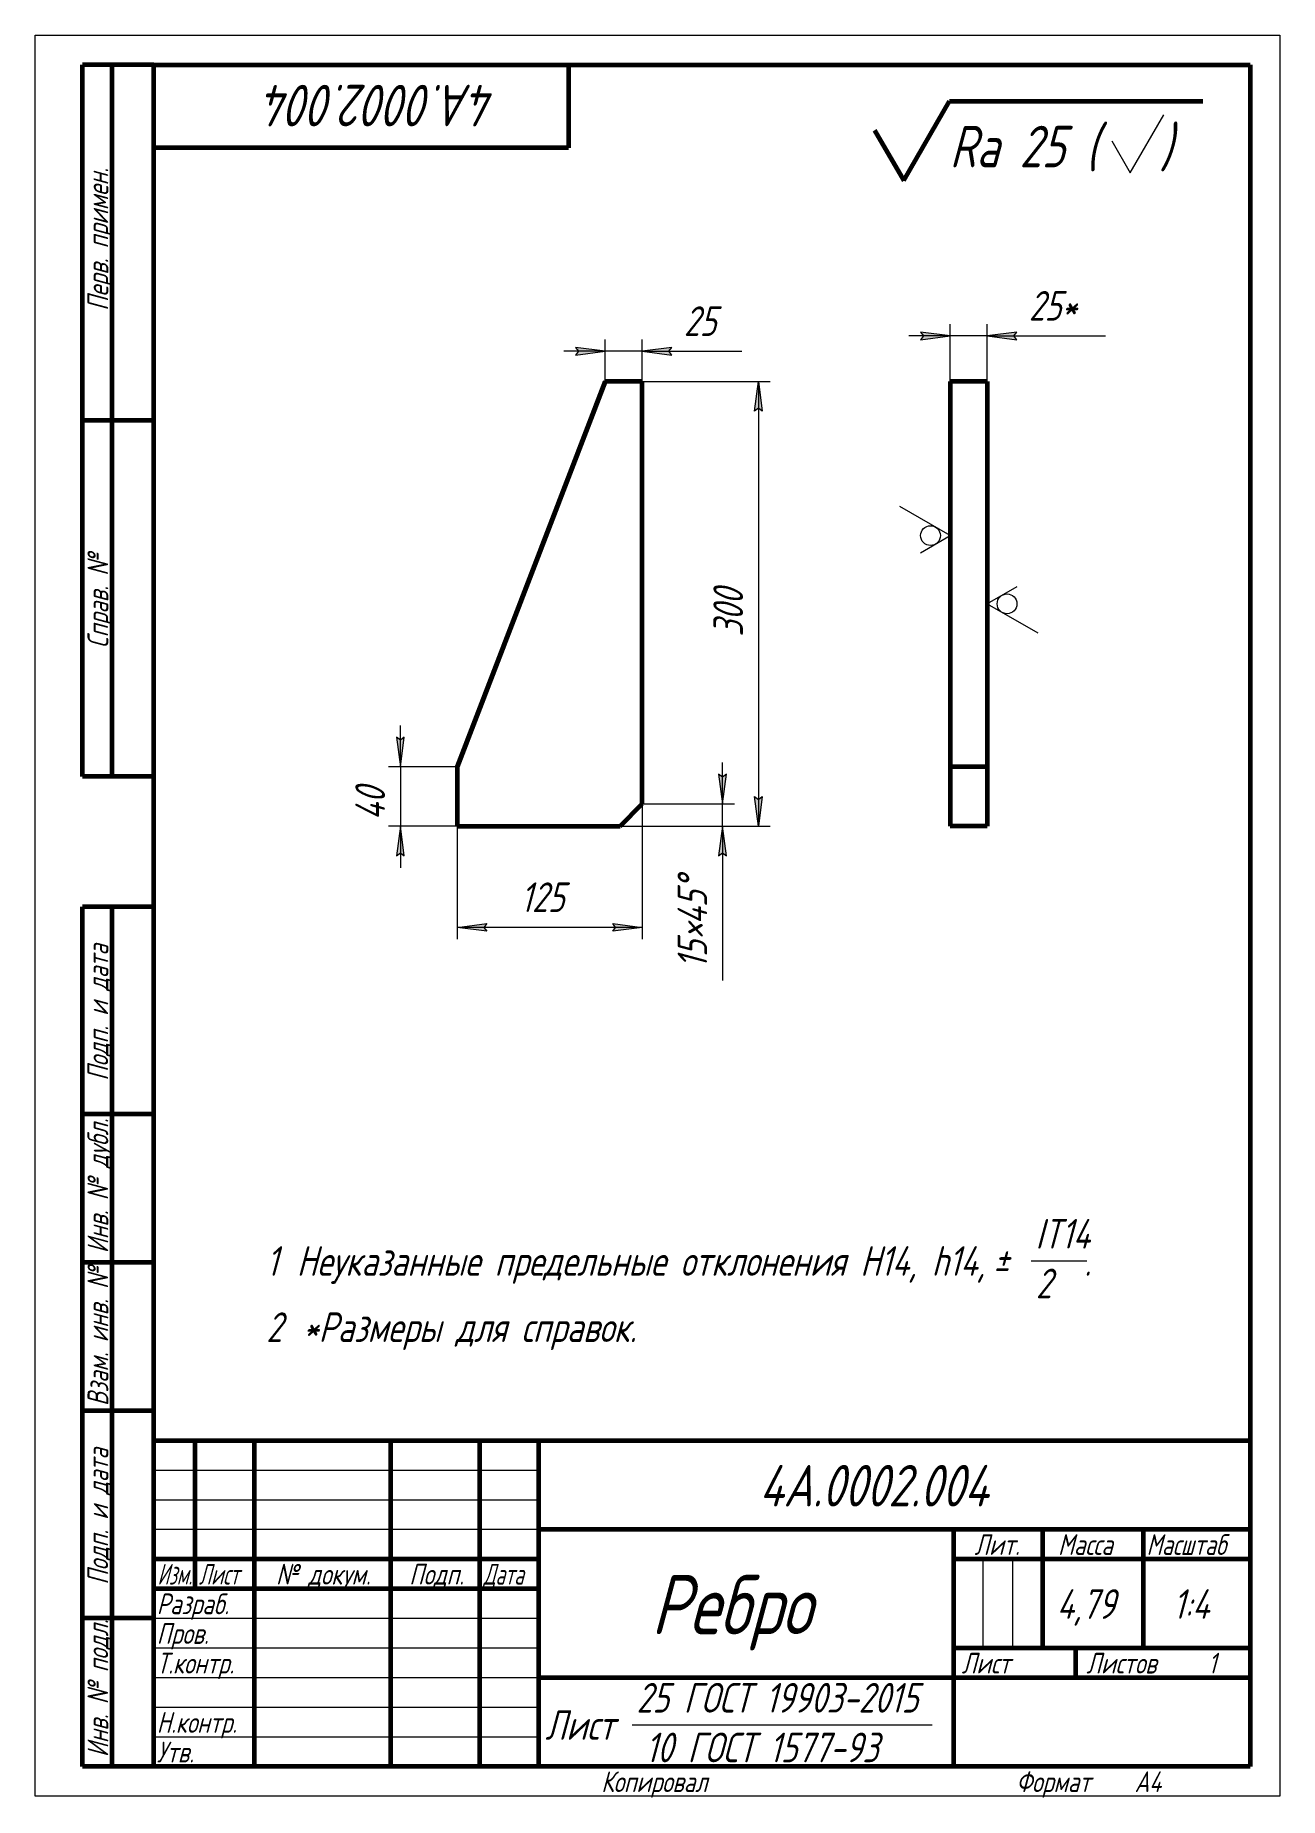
# Model space of a CAD drawing. Header units: millimetres. Extents: x 0 to 210, y 0 to 297.
import ezdxf

# ---------------------------------------------------------------- set-up
doc = ezdxf.new("R2010")
doc.units = ezdxf.units.MM
doc.linetypes.add('K5LT_BASIC', pattern=[0])
doc.linetypes.add('K5LT_THIN', pattern=[0])
doc.layers.add('Системный слой', color=7, linetype='Continuous')
doc.layers.add('Системный слой (1)', color=7, linetype='Continuous', true_color=0x6c6c6c)
doc.styles.add('KDIMTEXTSTYLE', font='GOST_AU.SHX', dxfattribs={"width": 0.96, "oblique": 15, "height": 5})
doc.styles.add('KTEXTSTYLE', font='GOST_AU.SHX', dxfattribs={"width": 0.96, "height": 5})
doc.dimstyles.new('KDIMSTYLE (0.25)', dxfattribs={"dimtxt": 5, "dimasz": 1, "dimexe": 2, "dimexo": 0, "dimgap": 1, "dimtad": 1, "dimlfac": 4, "dimtxsty": 'KDIMTEXTSTYLE', "dimsah": 1, "dimcen": 0, "dimdle": 1, "dimadec": 0, "dimazin": 0, "dimtfac": 0.667, "dimtmove": 0, "dimatfit": 3, "dimfxl": 1, "dimtvp": 1, "dimtolj": 1, "dimtzin": 0, "dimarcsym": 0})

# ---------------------------------------------------------------- blocks, each defined once
blk = doc.blocks.new('D0')
at = {"layer": 'Системный слой (1)'}
for points in [[(91.19, 243.03), (96.19, 243.69), (91.19, 244.35), (91.69, 243.69)], [(106.94, 243.69), (107.44, 244.35), (102.44, 243.69), (107.44, 243.03)]]:
    blk.add_hatch(color=7, dxfattribs=at).paths.add_polyline_path(points)
at = {"layer": 'Системный слой (1)', "color": 7, "linetype": 'K5LT_THIN', "lineweight": 18}
for p, q in [((96.19, 243.69), (91.19, 244.35)), ((91.19, 244.35), (91.69, 243.69)), ((96.19, 238.6), (96.19, 245.69)), ((102.44, 238.6), (102.44, 245.69)), ((107.44, 244.35), (102.44, 243.69)), ((106.94, 243.69), (107.44, 244.35)), ((96.19, 243.69), (89.19, 243.69)), ((91.69, 243.69), (91.19, 243.03)), ((91.19, 243.03), (96.19, 243.69)), ((102.44, 243.69), (96.19, 243.69)), ((102.44, 243.69), (107.44, 243.03)), ((102.44, 243.69), (107.44, 243.69)), ((107.44, 243.03), (106.94, 243.69))]:
    blk.add_line(p, q, dxfattribs=at)
blk.add_wipeout([(109.44, 244.69), (109.44, 252.07), (116.9, 252.07), (116.9, 244.69)]).dxf.layer = 'Системный слой (1)'
for p, q in [((102.44, 243.69), (109.44, 243.69)), ((107.44, 243.69), (119.21, 243.69))]:
    blk.add_line(p, q, dxfattribs=at)
at = {"layer": 'Системный слой (1)', "color": 7, "insert": (109.44, 251.28), "char_height": 5, "attachment_point": 1, "style": 'KTEXTSTYLE'}
blk.add_mtext('\\H5.0;\\W1.000;\\Q15;\\Q15;\\W0.965;25', dxfattribs=at)
blk = doc.blocks.new('KDIMARROW_01')
at = {"layer": 'Системный слой'}
blk.add_hatch(color=0, dxfattribs=at).paths.add_polyline_path([(0, 0), (-5, 0.66), (-4.5, 0), (-5, -0.66)])
at = {"layer": 'Системный слой', "color": 0, "linetype": 'K5LT_THIN', "lineweight": 18}
for p, q in [((-4.5, 0), (-5, 0.66)), ((-5, 0.66), (0, 0)), ((0, 0), (-5, -0.66)), ((-5, -0.66), (-4.5, 0)), ((0, 0), (-1, 0))]:
    blk.add_line(p, q, dxfattribs=at)
blk = doc.blocks.new('D1')
at = {"layer": 'Системный слой (1)', "color": 7, "linetype": 'K5LT_THIN', "lineweight": 18}
for p, q in [((61.61, 178.1), (60.95, 178.6)), ((62.27, 178.6), (61.61, 178.1)), ((60.95, 158.6), (61.61, 159.1)), ((61.61, 159.1), (62.27, 158.6))]:
    blk.add_line(p, q, dxfattribs=at)
blk.add_wipeout([(60.61, 164.58), (53.23, 164.58), (53.23, 172.3), (60.61, 172.3)]).dxf.layer = 'Системный слой (1)'
at = {"layer": 'Системный слой (1)'}
for points in [[(61.61, 173.6), (62.27, 178.6), (61.61, 178.1), (60.95, 178.6)], [(62.27, 158.6), (61.61, 163.6), (60.95, 158.6), (61.61, 159.1)]]:
    blk.add_hatch(color=7, dxfattribs=at).paths.add_polyline_path(points)
at = {"layer": 'Системный слой (1)', "color": 7, "linetype": 'K5LT_THIN', "lineweight": 18}
for p, q in [((60.95, 178.6), (61.61, 173.6)), ((61.61, 173.6), (61.61, 180.6)), ((61.61, 173.6), (62.27, 178.6)), ((71.19, 173.6), (59.61, 173.6)), ((61.61, 173.6), (61.61, 163.6)), ((71.19, 163.6), (59.61, 163.6)), ((61.61, 163.6), (60.95, 158.6)), ((62.27, 158.6), (61.61, 163.6)), ((61.61, 163.6), (61.61, 156.6))]:
    blk.add_line(p, q, dxfattribs=at)
at = {"layer": 'Системный слой (1)', "color": 7, "insert": (54.02, 164.58), "char_height": 5, "attachment_point": 1, "rotation": 90, "style": 'KTEXTSTYLE'}
blk.add_mtext('\\H5.0;\\W1.000;\\Q15;\\Q15;\\W0.965;40', dxfattribs=at)
blk = doc.blocks.new('D2')
at = {"layer": 'Системный слой (1)'}
for points in [[(122.68, 233.6), (122.02, 238.6), (121.36, 233.6), (122.02, 234.1)], [(122.02, 163.6), (122.68, 168.6), (122.02, 168.1), (121.36, 168.6)]]:
    blk.add_hatch(color=7, dxfattribs=at).paths.add_polyline_path(points)
at = {"layer": 'Системный слой (1)', "color": 7, "linetype": 'K5LT_THIN', "lineweight": 18}
for p, q in [((102.44, 238.6), (124.02, 238.6)), ((121.36, 233.6), (122.02, 238.6)), ((122.02, 238.6), (122.68, 233.6)), ((122.02, 234.1), (121.36, 233.6)), ((122.68, 233.6), (122.02, 234.1)), ((122.02, 163.6), (121.36, 168.6)), ((121.36, 168.6), (122.02, 168.1)), ((122.02, 168.1), (122.68, 168.6)), ((122.68, 168.6), (122.02, 163.6)), ((98.69, 163.6), (124.02, 163.6))]:
    blk.add_line(p, q, dxfattribs=at)
blk.add_wipeout([(121.02, 195.56), (113.64, 195.56), (113.64, 206.2), (121.02, 206.2)]).dxf.layer = 'Системный слой (1)'
blk.add_line((122.02, 238.6), (122.02, 163.6), dxfattribs=at)
at = {"layer": 'Системный слой (1)', "color": 7, "insert": (114.43, 195.56), "char_height": 5, "attachment_point": 1, "rotation": 90, "style": 'KTEXTSTYLE'}
blk.add_mtext('\\H5.0;\\W1.000;\\Q15;\\Q15;\\W0.965;300', dxfattribs=at)
blk = doc.blocks.new('D3')
at = {"layer": 'Системный слой (1)'}
for points in [[(75.69, 146.53), (76.19, 147.19), (71.19, 146.53), (76.19, 145.87)], [(97.44, 145.87), (102.44, 146.53), (97.44, 147.19), (97.94, 146.53)]]:
    blk.add_hatch(color=7, dxfattribs=at).paths.add_polyline_path(points)
at = {"layer": 'Системный слой (1)', "color": 7, "linetype": 'K5LT_THIN', "lineweight": 18}
for p, q in [((102.44, 167.35), (102.44, 144.53)), ((71.19, 163.6), (71.19, 144.53)), ((71.19, 146.53), (76.19, 147.19)), ((76.19, 145.87), (71.19, 146.53)), ((76.19, 147.19), (75.69, 146.53)), ((75.69, 146.53), (76.19, 145.87)), ((97.94, 146.53), (97.44, 147.19)), ((97.44, 147.19), (102.44, 146.53)), ((102.44, 146.53), (97.44, 145.87)), ((97.44, 145.87), (97.94, 146.53))]:
    blk.add_line(p, q, dxfattribs=at)
blk.add_wipeout([(81.87, 147.53), (81.87, 154.91), (91.36, 154.91), (91.36, 147.53)]).dxf.layer = 'Системный слой (1)'
blk.add_line((102.44, 146.53), (71.19, 146.53), dxfattribs=at)
at = {"layer": 'Системный слой (1)', "color": 7, "insert": (81.87, 154.12), "char_height": 5, "attachment_point": 1, "style": 'KTEXTSTYLE'}
blk.add_mtext('\\H5.0;\\W1.000;\\Q15;\\Q15;\\W0.965;125', dxfattribs=at)
blk = doc.blocks.new('D4')
at = {"layer": 'Системный слой (1)'}
for points in [[(115.97, 167.35), (116.63, 172.35), (115.97, 171.85), (115.31, 172.35)], [(116.63, 158.6), (115.97, 163.6), (115.31, 158.6), (115.97, 159.1)]]:
    blk.add_hatch(color=7, dxfattribs=at).paths.add_polyline_path(points)
at = {"layer": 'Системный слой (1)', "color": 7, "linetype": 'K5LT_THIN', "lineweight": 18}
for p, q in [((115.97, 167.35), (115.97, 174.35)), ((115.97, 171.85), (115.31, 172.35)), ((115.31, 172.35), (115.97, 167.35)), ((115.97, 167.35), (116.63, 172.35)), ((116.63, 172.35), (115.97, 171.85)), ((102.44, 167.35), (117.97, 167.35)), ((115.97, 163.6), (115.97, 167.35)), ((98.69, 163.6), (117.97, 163.6)), ((115.97, 163.6), (115.31, 158.6)), ((116.63, 158.6), (115.97, 163.6)), ((115.97, 163.6), (115.97, 158.6)), ((115.31, 158.6), (115.97, 159.1)), ((115.97, 159.1), (116.63, 158.6))]:
    blk.add_line(p, q, dxfattribs=at)
blk.add_wipeout([(114.97, 139.58), (107.58, 139.58), (107.58, 155.93), (114.97, 155.93)]).dxf.layer = 'Системный слой (1)'
for p, q in [((115.97, 163.6), (115.97, 156.6)), ((115.97, 158.61), (115.97, 137.58))]:
    blk.add_line(p, q, dxfattribs=at)
at = {"layer": 'Системный слой (1)', "color": 7, "char_height": 5, "attachment_point": 1, "rotation": 90, "style": 'KTEXTSTYLE'}
for s, insert in [('\\H5.0;\\W1.000;\\Q15;\\Q15;\\W0.965;°', (108.38, 152.81)), ('\\H5.0;\\W1.000;\\Q15;\\Q15;\\W0.965;45', (108.38, 146.99)), ('\\H5.0;\\W1.000;\\Q15;\\Q15;\\W0.965;×', (108.38, 144.47)), ('\\H5.0;\\W1.000;\\Q15;\\Q15;\\W0.965;15', (108.38, 139.58))]:
    blk.add_mtext(s, dxfattribs=dict(at, insert=insert))
blk = doc.blocks.new('D5')
at = {"layer": 'Системный слой (1)'}
for points in [[(154.4, 246.28), (149.4, 246.94), (149.9, 246.28), (149.4, 245.62)], [(165.15, 246.28), (165.65, 246.94), (160.65, 246.28), (165.65, 245.62)]]:
    blk.add_hatch(color=7, dxfattribs=at).paths.add_polyline_path(points)
at = {"layer": 'Системный слой (1)', "color": 7, "linetype": 'K5LT_THIN', "lineweight": 18}
for p, q in [((154.4, 246.28), (149.4, 246.94)), ((149.4, 246.94), (149.9, 246.28)), ((154.4, 238.6), (154.4, 248.28)), ((160.65, 238.6), (160.65, 248.28)), ((165.65, 246.94), (160.65, 246.28)), ((165.15, 246.28), (165.65, 246.94)), ((154.4, 246.28), (147.4, 246.28)), ((149.9, 246.28), (149.4, 245.62)), ((149.4, 245.62), (154.4, 246.28)), ((160.65, 246.28), (154.4, 246.28)), ((160.65, 246.28), (165.65, 245.62)), ((160.65, 246.28), (165.65, 246.28)), ((165.65, 245.62), (165.15, 246.28))]:
    blk.add_line(p, q, dxfattribs=at)
blk.add_wipeout([(167.65, 247.28), (167.65, 254.66), (178.16, 254.66), (178.16, 247.28)]).dxf.layer = 'Системный слой (1)'
for p, q in [((160.65, 246.28), (167.65, 246.28)), ((165.65, 246.28), (180.6, 246.28))]:
    blk.add_line(p, q, dxfattribs=at)
at = {"layer": 'Системный слой (1)', "color": 7, "insert": (167.65, 253.87), "char_height": 5, "attachment_point": 1, "style": 'KTEXTSTYLE'}
blk.add_mtext('\\H5.0;\\W1.000;\\Q15;\\Q15;\\W0.965;25*', dxfattribs=at)
blk = doc.blocks.new('U0')
at = {"layer": 'Системный слой (1)', "color": 7, "linetype": 'K5LT_THIN', "lineweight": 18}
for p, q in [((154.4, 212.61), (145.9, 217.51)), ((149.4, 209.72), (154.4, 212.61))]:
    blk.add_line(p, q, dxfattribs=at)
blk.add_arc((151.07, 212.61), 1.67, 0, 360, dxfattribs=at)
blk = doc.blocks.new('U1')
at = {"layer": 'Системный слой (1)', "color": 7, "linetype": 'K5LT_THIN', "lineweight": 18}
for p, q in [((165.65, 203.99), (160.65, 201.1)), ((160.65, 201.1), (169.16, 196.19))]:
    blk.add_line(p, q, dxfattribs=at)
blk.add_arc((163.99, 201.1), 1.67, 0, 360, dxfattribs=at)
blk = doc.blocks.new('U2')
at = {"color": 7, "linetype": 'K5LT_THIN', "lineweight": 18}
for p, q in [((0, 0), (0, 297)), ((0, 297), (210, 297)), ((210, 297), (210, 0)), ((20, 55), (85, 55)), ((20, 50), (85, 50)), ((20, 45), (85, 45)), ((159.96, 25), (159.96, 40)), ((164.98, 25), (164.98, 40)), ((20, 30), (85, 30)), ((20, 25), (85, 25)), ((20, 20), (85, 20)), ((20, 15), (85, 15)), ((100.7, 12), (151.36, 12)), ((20, 10), (85, 10)), ((210, 0), (0, 0))]:
    blk.add_line(p, q, dxfattribs=at)
at = {"color": 150, "linetype": 'K5LT_BASIC', "lineweight": 60, "true_color": 0x0080ff}
for p, q in [((8, 172), (8, 292)), ((20, 292), (8, 292)), ((13, 172), (13, 292)), ((20, 5), (20, 292)), ((20, 292), (205, 292)), ((90, 292), (90, 278)), ((205, 292), (205, 5)), ((90, 278), (20, 278)), ((20, 232), (8, 232)), ((20, 172), (8, 172)), ((8, 5), (8, 150)), ((20, 150), (8, 150)), ((13, 5), (13, 150)), ((20, 115), (8, 115)), ((20, 90), (8, 90)), ((20, 65), (8, 65)), ((20, 60), (205, 60)), ((20, 5), (20, 60)), ((27, 35), (27, 60)), ((37, 5), (37, 60)), ((60, 5), (60, 60)), ((75, 5), (75, 60)), ((85, 5), (85, 60)), ((85, 45), (205, 45)), ((155, 5), (155, 45)), ((170, 25), (170, 45)), ((187, 25), (187, 45)), ((20, 40), (85, 40)), ((155, 40), (170, 40)), ((170, 40), (205, 40)), ((20, 35), (85, 35)), ((20, 30), (8, 30)), ((155, 25), (205, 25)), ((175.57, 20), (175.57, 25)), ((85, 20), (155, 20)), ((155, 20), (205, 20)), ((20, 5), (8, 5)), ((205, 5), (20, 5))]:
    blk.add_line(p, q, dxfattribs=at)
at = {"color": 7, "attachment_point": 1, "style": 'KTEXTSTYLE'}
for s, insert, char_height, rotation in [('\\H5.0;\\W1.000;\\Q15;\\Q15;\\W0.965;\\H7.00;4А.0002.004', (77.85, 281.64), 7, 180), ('\\H5.0;\\W1.000;\\Q15;\\Q15;\\W0.965;\\H3.50;Перв. примен.', (8.82, 250.52), 3.5, 90), ('\\H5.0;\\W1.000;\\Q15;\\Q15;\\W0.965;\\H3.50;Справ. №', (8.82, 193.63), 3.5, 90), ('\\H5.0;\\W1.000;\\Q15;\\Q15;\\W0.965;\\H3.50;Подп. и дата', (8.82, 120.66), 3.5, 90), ('\\H5.0;\\W1.000;\\Q15;\\Q15;\\W0.965;\\H3.50;Инв. № дубл.', (8.82, 91.57), 3.5, 90), ('\\H5.0;\\W1.000;\\Q15;\\Q15;\\W0.965;\\H3.50;Взам. инв. №', (8.82, 65.8), 3.5, 90), ('\\H5.0;\\W1.000;\\Q15;\\Q15;\\W0.965;\\H3.50;Подп. и дата', (8.82, 35.66), 3.5, 90), ('\\H5.0;\\W1.000;\\Q15;\\Q15;\\W0.965;\\H3.50;Инв. № подл.', (8.82, 6.57), 3.5, 90)]:
    blk.add_mtext(s, dxfattribs=dict(at, insert=insert, char_height=char_height, rotation=rotation))
for s, insert, char_height in [('\\H5.0;\\W1.000;\\Q15;\\Q15;\\W0.965;\\H7.00;4А.0002.004', (122.15, 55.86), 7), ('\\H5.0;\\W1.000;\\Q15;\\Q15;\\W0.965;\\H3.50;Лит.', (158.47, 44.18), 3.5), ('\\H5.0;\\W1.000;\\Q15;\\Q15;\\W0.965;\\H3.50;Масса', (172.58, 44.18), 3.5), ('\\H5.0;\\W1.000;\\Q15;\\Q15;\\W0.930;\\H3.50;Масштаб', (187.52, 44.18), 3.5), ('\\H5.0;\\W1.000;\\Q15;\\Q15;\\W0.784;\\H3.50;Изм.', (20.62, 39.18), 3.5), ('\\H5.0;\\W1.000;\\Q15;\\Q15;\\W0.799;\\H3.50;Лист', (27.61, 39.18), 3.5), ('\\H5.0;\\W1.000;\\Q15;\\Q15;\\W0.965;\\H3.50;№ докум.', (40.63, 39.18), 3.5), ('\\H5.0;\\W1.000;\\Q15;\\Q15;\\W0.965;\\H3.50;Подп.', (63.1, 39.18), 3.5), ('\\H5.0;\\W1.000;\\Q15;\\Q15;\\W0.799;\\H3.50;Дата', (75.61, 39.18), 3.5), ('\\H5.0;\\W1.000;\\Q15;\\Q15;\\W0.965;\\H10.00;Ребро', (103.89, 37.29), 10), ('\\H5.0;\\W1.000;\\Q15;\\Q15;\\W0.965;\\H3.50;Разраб.', (20.5, 34.18), 3.5), ('\\H5.0;\\W1.000;\\Q15;\\Q15;\\W0.965;4,79', (172.36, 34.9), 5), ('\\H5.0;\\W1.000;\\Q15;\\Q15;\\W0.965;{\\c16711680;1:4}', (191.98, 34.9), 5), ('\\H5.0;\\W1.000;\\Q15;\\Q15;\\W0.965;\\H3.50;Пров.', (20.5, 29.18), 3.5), ('\\H5.0;\\W1.000;\\Q15;\\Q15;\\W0.965;\\H3.50;Т.контр.', (20.5, 24.18), 3.5), ('\\H5.0;\\W1.000;\\Q15;\\Q15;\\W0.965;\\H3.50;Лист', (156.32, 24.18), 3.5), ('\\H5.0;\\W1.000;\\Q15;\\Q15;\\W0.965;\\H3.50;Листов', (177.36, 24.18), 3.5), ('\\H5.0;\\W1.000;\\Q15;\\Q15;\\W0.965;\\H3.50;1', (197.91, 24.18), 3.5), ('\\H5.0;\\W1.000;\\Q15;\\Q15;\\W0.965;25 ГОСТ 19903-2015', (101.46, 19.09), 5), ('\\H5.0;\\W1.000;\\Q15;\\Q15;\\W0.965;\\H3.50;Н.контр.', (20.5, 14.18), 3.5), ('\\H5.0;\\W1.000;\\Q15;\\Q15;\\W0.965;Лист', (86.06, 14.5), 5), ('\\H5.0;\\W1.000;\\Q15;\\Q15;\\W0.965;\\H3.50;Утв.', (20.5, 9.18), 3.5), ('\\H5.0;\\W1.000;\\Q15;\\Q15;\\W0.965;10 ГОСТ 1577-93', (102.97, 10.71), 5), ('\\H5.0;\\W1.000;\\Q15;\\Q15;\\W0.965;\\H3.50;Копировал', (95.5, 4.18), 3.5), ('\\H5.0;\\W1.000;\\Q15;\\Q15;\\W0.965;\\H3.50;Формат', (165.5, 4.18), 3.5), ('\\H5.0;\\W1.000;\\Q15;\\Q15;\\W0.965;\\H3.50;A4', (185.5, 4.18), 3.5)]:
    blk.add_mtext(s, dxfattribs=dict(at, insert=insert, char_height=char_height))
blk = doc.blocks.new('U3')
at = {"color": 7, "linetype": 'K5LT_THIN', "lineweight": 18}
blk.add_line((168.03, 90.26), (177.42, 90.26), dxfattribs=at)
at = {"color": 7, "char_height": 5, "attachment_point": 1, "style": 'KTEXTSTYLE'}
for s, insert in [('\\H5.0;\\W1.000;\\Q15;\\Q15;\\W0.965;IT14', (168.79, 97.35)), ('\\H5.0;\\W1.000;\\Q15;\\Q15;\\W0.965;1', (39, 92.76)), ('\\H5.0;\\W1.000;\\Q15;\\Q15;\\W0.965;Неуказанные предельные отклонения H14, h14, ', (44.12, 92.76)), ('\\H5.0;\\W1.000;\\Q15;\\Q15;\\W0.965; ', (164.5, 92.76)), ('\\H5.0;\\W1.000;\\Q15;\\Q15;\\W0.965;±', (161.59, 92.76)), ('\\H5.0;\\W1.000;\\Q15;\\Q15;\\W0.965;2', (168.85, 88.97)), ('\\H5.0;\\W1.000;\\Q15;\\Q15;\\W0.965;.', (177.01, 92.76)), ('\\H5.0;\\W1.000;\\Q15;\\Q15;\\W0.965;2', (39, 81.59)), ('\\H5.0;\\W1.000;\\Q15;\\Q15;\\W0.965;*Размеры для справок.', (45.17, 81.59))]:
    blk.add_mtext(s, dxfattribs=dict(at, insert=insert))
blk = doc.blocks.new('U4')
at = {"color": 150, "linetype": 'K5LT_BASIC', "lineweight": 60, "true_color": 0x0080ff}
for p, q in [((146.55, 272.51), (154.28, 285.91)), ((154.28, 285.91), (197, 285.91)), ((141.64, 281.01), (146.55, 272.51))]:
    blk.add_line(p, q, dxfattribs=at)
at = {"color": 7, "linetype": 'K5LT_THIN', "lineweight": 18}
for p, q in [((184.77, 273.77), (190.45, 283.57)), ((181.67, 279.21), (184.77, 273.77))]:
    blk.add_line(p, q, dxfattribs=at)
at = {"color": 7, "char_height": 7, "attachment_point": 1, "style": 'KTEXTSTYLE'}
for s, insert in [('\\H5.0;\\W1.000;\\Q15;\\Q15;\\W0.965;\\H7.00;Ra 25 (', (154.28, 281.73)), ('\\H5.0;\\W1.000;\\Q15;\\Q15;\\W0.965;\\H7.00;)', (189.75, 281.73))]:
    blk.add_mtext(s, dxfattribs=dict(at, insert=insert))

msp = doc.modelspace()

# ---------------------------------------------------------------- linework, layer by layer
at = {"layer": 'Системный слой (1)', "color": 150, "linetype": 'K5LT_BASIC', "lineweight": 60, "true_color": 0x0080ff}
for p, q in [((96.1885, 238.5994), (71.1885, 173.5994)), ((102.4385, 238.5994), (96.1885, 238.5994)), ((102.4385, 167.3494), (102.4385, 238.5994)), ((154.403, 238.5994), (154.403, 173.5994)), ((160.653, 238.5994), (154.403, 238.5994)), ((160.653, 238.5994), (160.653, 173.5994)), ((71.1885, 173.5994), (71.1885, 163.5994)), ((160.653, 173.5994), (154.403, 173.5994)), ((154.403, 173.5994), (154.403, 163.5994)), ((160.653, 173.5994), (160.653, 163.5994)), ((98.6885, 163.5994), (102.4385, 167.3494)), ((71.1885, 163.5994), (98.6885, 163.5994)), ((160.653, 163.5994), (154.403, 163.5994))]:
    msp.add_line(p, q, dxfattribs=at)

# ---------------------------------------------------------------- block references
for name in ['U4', 'U3']:
    msp.add_blockref(name, (0, 0))
at = {"layer": 'Системный слой (1)'}
for name in ['U0', 'U1']:
    msp.add_blockref(name, (0, 0), dxfattribs=at)

# ---------------------------------------------------------------- next in the draw order: dimensions: what is measured, and where the dimension line sits
at = {"layer": 'Системный слой (1)', "color": 7}
for base, p1, p2, angle, override, picture, middle in [((160.653, 246.2785), (154.403, 238.5994), (160.653, 238.5994), 180, {"dimexo": 0, "dimtoh": 1, "dimpost": '\\H5.0;\\W0.965;\\Q15;<>\\H5.0;\\W0.965;\\Q15;\\Q15;*', "dimblk1": 'KDIMARROW_01', "dimblk2": 'KDIMARROW_01', "dimse1": 0, "dimse2": 0, "dimclrt": 7, "dimtol": 1, "dimtp": 0, "dimtm": 0, "dimtdec": 5, "dimtmove": 1, "dimtolj": 1}, 'D5', (173.127, 246.2785)), ((102.4385, 243.691), (96.1885, 238.5994), (102.4385, 238.5994), 180, {"dimexo": 0, "dimtoh": 1, "dimpost": '\\H5.0;\\W0.965;\\Q15;<>', "dimblk1": 'KDIMARROW_01', "dimblk2": 'KDIMARROW_01', "dimse1": 0, "dimse2": 0, "dimclrt": 7, "dimtol": 1, "dimtp": 0, "dimtm": 0, "dimtdec": 5, "dimtmove": 1, "dimtolj": 1}, 'D0', (113.3251, 243.691)), ((61.6117, 173.5994), (71.1885, 163.5994), (71.1885, 173.5994), 270, {"dimexo": 0, "dimpost": '\\H5.0;\\W0.965;\\Q15;<>', "dimblk1": 'KDIMARROW_01', "dimblk2": 'KDIMARROW_01', "dimse1": 0, "dimse2": 0, "dimclrt": 7, "dimtol": 1, "dimtp": 0, "dimtm": 0, "dimtdec": 5, "dimtolj": 1}, 'D1', (61.6117, 168.5994))]:
    dim = msp.add_linear_dim(base=base, p1=p1, p2=p2, angle=angle, dimstyle='KDIMSTYLE (0.25)', override=override, dxfattribs=at)
    dim.commit()
    dim.dimension.update_dxf_attribs({"geometry": picture, "text_midpoint": middle, "dimtype": 160})

# ---------------------------------------------------------------- next in the draw order: dimensions: what is measured, and where the dimension line sits
dim = msp.add_linear_dim(base=(122.0187, 238.5994), p1=(98.6885, 163.5994), p2=(102.4385, 238.5994), angle=90, dimstyle='KDIMSTYLE (0.25)', override={"dimexo": 0, "dimpost": '\\H5.0;\\W0.965;\\Q15;<>', "dimblk1": 'KDIMARROW_01', "dimblk2": 'KDIMARROW_01', "dimse1": 0, "dimse2": 0, "dimclrt": 7, "dimtol": 1, "dimtp": 0, "dimtm": 0, "dimtdec": 5, "dimtolj": 1}, dxfattribs=at)
dim.commit()
dim.dimension.update_dxf_attribs({"geometry": 'D2', "text_midpoint": (122.0187, 201.0994), "dimtype": 160})

# ---------------------------------------------------------------- next in the draw order: dimensions: what is measured, and where the dimension line sits
dim = msp.add_linear_dim(base=(102.4385, 146.5322), p1=(71.1885, 163.5994), p2=(102.4385, 167.3494), dimstyle='KDIMSTYLE (0.25)', override={"dimexo": 0, "dimpost": '\\H5.0;\\W0.965;\\Q15;<>', "dimblk1": 'KDIMARROW_01', "dimblk2": 'KDIMARROW_01', "dimse1": 0, "dimse2": 0, "dimclrt": 7, "dimtol": 1, "dimtp": 0, "dimtm": 0, "dimtdec": 5, "dimtolj": 1}, dxfattribs=at)
dim.commit()
dim.dimension.update_dxf_attribs({"geometry": 'D3', "text_midpoint": (86.8135, 146.5322), "dimtype": 160})

# ---------------------------------------------------------------- next in the draw order: dimensions: what is measured, and where the dimension line sits
dim = msp.add_linear_dim(base=(115.9668, 163.5994), p1=(102.4385, 167.3494), p2=(98.6885, 163.5994), angle=90, dimstyle='KDIMSTYLE (0.25)', override={"dimexo": 0, "dimtoh": 1, "dimpost": '\\H5.0;\\W0.965;\\Q15;<>\\H5.0;\\W0.965;\\Q15;\\Q15;\\Q15;×\\Q15;°', "dimblk1": 'KDIMARROW_01', "dimblk2": 'KDIMARROW_01', "dimse1": 0, "dimse2": 0, "dimclrt": 7, "dimtol": 1, "dimtp": 0, "dimtm": 0, "dimtdec": 5, "dimtmove": 1, "dimtolj": 1}, dxfattribs=at)
dim.commit()
dim.dimension.update_dxf_attribs({"geometry": 'D4', "text_midpoint": (115.9668, 148.0951), "dimtype": 160})

# ---------------------------------------------------------------- next in the draw order: block references
msp.add_blockref('U2', (0, 0))

doc.saveas('drawing.dxf')
